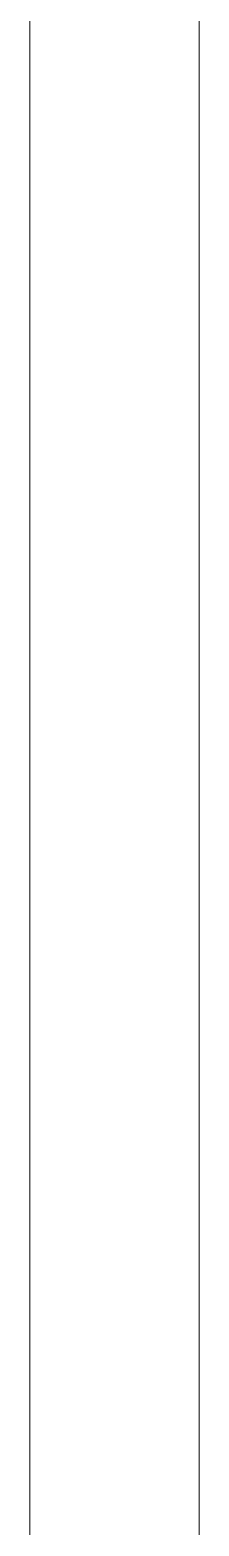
# Model space of a CAD drawing. Header units: metres. Extents: x 0.424 to 0.895, y -0.018 to 0.953.
# Drawn here: x 0.777 to 0.78, y 0.56358 to 0.59013 of the extents above; entities that cross this region are included whole.
import ezdxf

# ---------------------------------------------------------------- set-up
doc = ezdxf.new("R2010")
doc.units = ezdxf.units.M
doc.layers.add('Sichtbar (ISO)', color=7, linetype='Continuous', lineweight=50)
doc.layers.add('Sichtbar schmal (ISO)', color=7, linetype='Continuous', lineweight=35)

msp = doc.modelspace()

# ---------------------------------------------------------------- linework, layer by layer
at = {"layer": 'Sichtbar (ISO)', "lineweight": 9}
msp.add_line((0.7799999999999998, 0.6784220666533907), (0.7799999999999998, 0.2713760999609757), dxfattribs=at)
at = {"layer": 'Sichtbar schmal (ISO)', "lineweight": 9}
msp.add_line((0.7769999999999997, 0.2713760999609757), (0.7769999999999997, 0.6706760999609759), dxfattribs=at)

doc.saveas('drawing.dxf')
